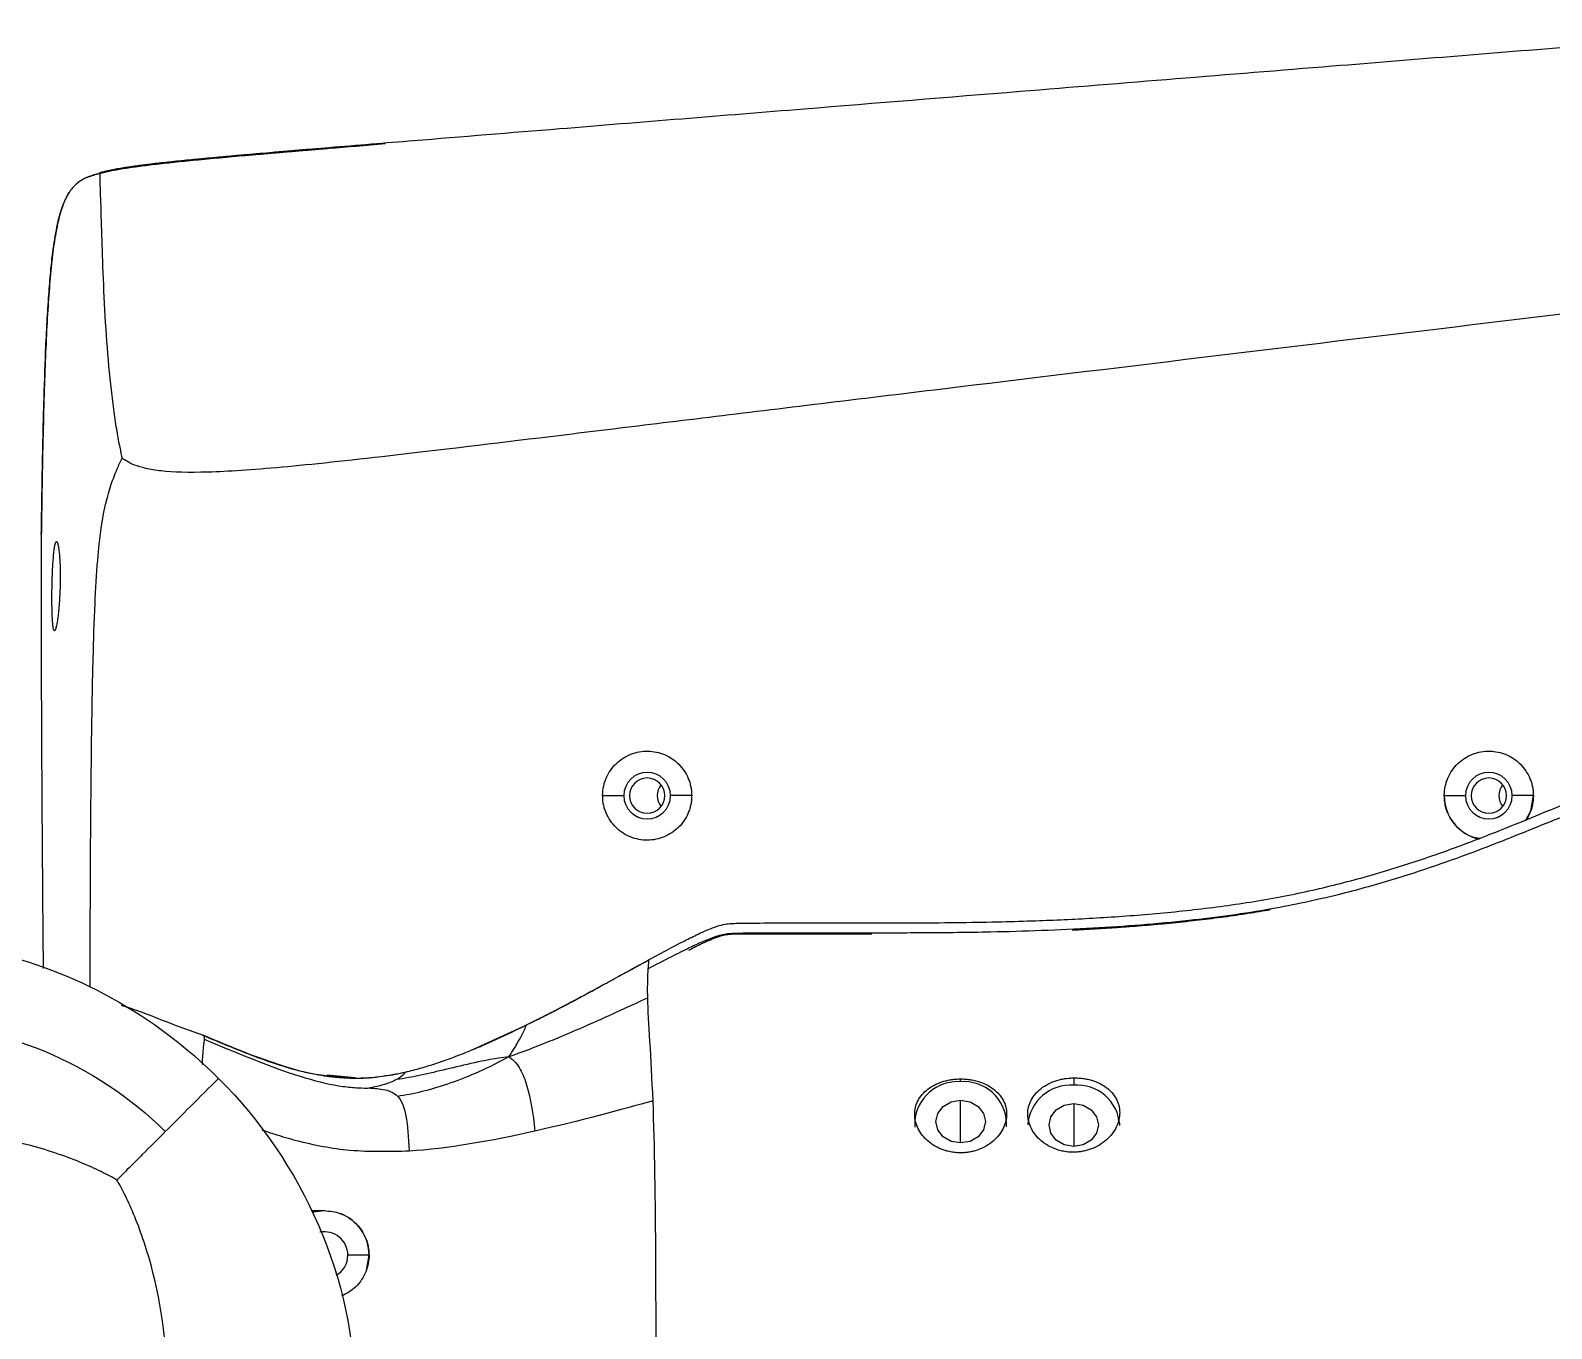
# Model space of a CAD drawing. Header units: millimetres. Extents: x 0 to 1189, y 0 to 841.
# Drawn here: x 708.1 to 761.9, y 632.2 to 678.2 of the extents above; entities that cross this region are included whole.
import ezdxf

# ---------------------------------------------------------------- set-up
doc = ezdxf.new("R2010")
doc.units = ezdxf.units.MM

msp = doc.modelspace()

# ---------------------------------------------------------------- linework, layer by layer
at = {"color": 7, "linetype": 'Continuous', "lineweight": 25}
for p, q in [((728.38, 651.094), (729.13, 651.094)), ((731.53, 651.094), (730.78, 651.094)), ((758.15, 651.094), (758.9, 651.094)), ((761.3, 651.094), (760.55, 651.094)), ((737.904, 646.195), (733.17, 646.193)), ((723.789, 642.118), (725.694, 642.986)), ((719.628, 641.111), (718.641, 641.206)), ((739.418, 639.565), (739.418, 639.368)), ((742.668, 639.379), (742.668, 639.565)), ((718.086, 636.414), (718.543, 636.414)), ((720.118, 634.839), (719.368, 634.839))]:
    msp.add_line(p, q, dxfattribs=at)
at = {"color": 8, "linetype": 'Continuous', "lineweight": 25}
for p, q in [((741.043, 640.973), (741.043, 641.073)), ((745.043, 641.111), (745.043, 640.851)), ((741.043, 638.808), (741.043, 640.323)), ((745.043, 640.202), (745.043, 638.686))]:
    msp.add_line(p, q, dxfattribs=at)
at = {"color": 7, "linetype": 'Continuous', "lineweight": 25, "flags": 128}
for points in [[(761.027, 650.209), (761.205, 650.556), (761.3, 651.094)], [(741.043, 638.808), (740.708, 638.865), (740.424, 639.03), (740.234, 639.275), (740.168, 639.565), (740.234, 639.855), (740.424, 640.101), (740.708, 640.265), (741.043, 640.323)], [(741.043, 640.323), (741.377, 640.265), (741.661, 640.101), (741.851, 639.855), (741.918, 639.565), (741.851, 639.275), (741.661, 639.03), (741.377, 638.865), (741.043, 638.808)], [(745.043, 638.686), (744.708, 638.744), (744.424, 638.908), (744.234, 639.154), (744.168, 639.444), (744.234, 639.734), (744.424, 639.98), (744.708, 640.144), (745.043, 640.202)], [(745.043, 640.202), (745.377, 640.144), (745.661, 639.98), (745.851, 639.734), (745.918, 639.444), (745.851, 639.154), (745.661, 638.908), (745.377, 638.744), (745.043, 638.686)], [(718.111, 636.354), (718.235, 636.384), (718.543, 636.414)], [(718.518, 636.414), (718.269, 636.39), (718.112, 636.354)], [(720.017, 634.286), (720.023, 634.301), (720.118, 634.839)]]:
    msp.add_lwpolyline(points, dxfattribs=at)
at = {"color": 7, "linetype": 'Continuous', "lineweight": 25}
for centre, radius, start, end in [((729.955, 651.094), 0.825, 0, 180), ((729.955, 651.094), 0.625, 90, 270), ((729.955, 651.094), 0.625, 270, 90), ((759.725, 651.094), 0.825, 0, 180), ((759.725, 651.094), 0.625, 90, 270), ((759.725, 651.094), 0.625, 270, 90), ((729.955, 651.094), 0.825, 180, 0), ((730.935, 651.094), 0.625, 141.6283, 218.3717), ((759.725, 651.094), 1.575, 180, 257.6866), ((759.725, 651.094), 0.825, 180, 0), ((760.705, 651.094), 0.625, 141.6283, 218.3717), ((740.938, 639.452), 1.525, 86.0654, 175.7214), ((741.166, 639.476), 1.501, 1.6816, 94.7195), ((744.938, 639.33), 1.525, 86.0654, 175.7214), ((745.164, 639.349), 1.507, 3.6003, 94.6129), ((718.543, 634.839), 1.575, 0, 69.1955), ((718.543, 634.839), 0.825, 0, 101.4668), ((718.543, 634.839), 0.825, 300.0928, 0)]:
    msp.add_arc(centre, radius, start, end, dxfattribs=at)
for points, knots in [([(769.873, 678.166), (767.614, 677.983), (762.384, 677.561), (753.475, 676.84), (744.279, 676.094), (735.168, 675.355), (728.018, 674.775), (722.418, 674.319), (718.915, 674.033), (716.561, 673.835), (714.824, 673.682), (713.577, 673.563), (712.717, 673.472), (712.082, 673.395), (711.621, 673.332), (711.232, 673.267), (710.897, 673.203), (710.687, 673.152), (710.587, 673.128)], [0, 0, 0, 0, 0.114286, 0.264492, 0.450619, 0.579412, 0.725313, 0.81226, 0.862659, 0.902508, 0.931332, 0.95058, 0.965633, 0.974935, 0.982826, 0.989106, 0.994828, 1, 1, 1, 1]), ([(718.582, 674.004), (718.221, 673.974), (717.522, 673.916), (716.511, 673.83), (715.576, 673.748), (714.721, 673.671), (713.948, 673.599), (713.257, 673.53), (712.647, 673.464), (712.114, 673.399), (711.652, 673.336), (711.253, 673.272), (710.904, 673.205), (710.689, 673.153), (710.587, 673.128)], [0, 0, 0, 0, 0.135188, 0.261478, 0.378235, 0.484995, 0.581493, 0.667681, 0.743758, 0.810192, 0.867753, 0.917538, 0.961005, 1, 1, 1, 1]), ([(720.684, 674.161), (720.344, 674.133), (719.685, 674.079), (718.744, 674.001), (717.862, 673.927), (717.023, 673.856), (716.2, 673.785), (715.406, 673.715), (714.649, 673.647), (713.94, 673.58), (713.287, 673.515), (712.693, 673.451), (712.162, 673.387), (711.693, 673.324), (711.282, 673.259), (710.919, 673.19), (710.694, 673.136), (710.588, 673.11)], [0, 0, 0, 0, 0.1008476, 0.1952429, 0.2789106, 0.3622061, 0.443896, 0.5228156, 0.5979041, 0.6682422, 0.7330921, 0.7919406, 0.8445449, 0.8909824, 0.9317034, 0.9675877, 1, 1, 1, 1]), ([(710.588, 673.11), (710.65, 673.125), (710.777, 673.157), (710.974, 673.199), (711.186, 673.24), (711.414, 673.28), (711.661, 673.318), (711.929, 673.356), (712.218, 673.394), (712.529, 673.431), (712.862, 673.469), (713.217, 673.507), (713.594, 673.545), (713.991, 673.584), (714.407, 673.624), (714.841, 673.664), (715.291, 673.705), (715.755, 673.746), (716.231, 673.788), (716.717, 673.83), (717.21, 673.872), (717.708, 673.914), (718.207, 673.956), (718.859, 674.01), (719.685, 674.079), (720.344, 674.133), (720.684, 674.161)], [0, 0, 0, 0, 0.018829, 0.038633, 0.059759, 0.082491, 0.10705, 0.133603, 0.162262, 0.193093, 0.226114, 0.261306, 0.29861, 0.337936, 0.379162, 0.42214, 0.466698, 0.512643, 0.559766, 0.60784, 0.656628, 0.705881, 0.755345, 0.804758, 0.899153, 1, 1, 1, 1]), ([(710.588, 673.11), (710.522, 673.092), (710.397, 673.059), (710.22, 673), (710.064, 672.933), (709.926, 672.857), (709.804, 672.769), (709.698, 672.672), (709.604, 672.567), (709.523, 672.454), (709.452, 672.337), (709.39, 672.218), (709.337, 672.099), (709.292, 671.984), (709.253, 671.874), (709.22, 671.772), (709.193, 671.682), (709.172, 671.605), (709.156, 671.542), (709.091, 671.285), (708.993, 670.78), (708.888, 669.972), (708.802, 669.029), (708.732, 667.957), (708.675, 666.758), (708.626, 665.391), (708.584, 663.805), (708.547, 661.95), (708.529, 660.623), (708.519, 659.912)], [0, 0, 0, 0, 0.014683, 0.027916, 0.039996, 0.051216, 0.061849, 0.072121, 0.082191, 0.092139, 0.101972, 0.111631, 0.121015, 0.129988, 0.1384, 0.146093, 0.152913, 0.158719, 0.163387, 0.166815, 0.21573, 0.274165, 0.342192, 0.41949, 0.50543, 0.600618, 0.714071, 0.847066, 1, 1, 1, 1]), ([(709.788, 672.75), (709.79, 672.752), (709.886, 672.865), (710.172, 672.988), (710.449, 673.069), (710.588, 673.11)], [0, 0, 0, 0, 0.009833, 0.50273, 1, 1, 1, 1]), ([(710.588, 673.11), (710.591, 673.012), (710.603, 672.606), (710.631, 671.713), (710.637, 671.514), (710.651, 671.08), (710.673, 670.371), (710.724, 668.972), (710.791, 667.76), (710.878, 666.571), (710.931, 665.99), (711.023, 665.181), (711.055, 664.922), (711.123, 664.432), (711.158, 664.201), (711.211, 663.883), (711.229, 663.782), (711.264, 663.591), (711.281, 663.501), (711.331, 663.253), (711.36, 663.119), (711.38, 663.039)], [0, 0, 0, 0, 0.25, 0.25, 0.3125, 0.3125, 0.375, 0.5, 0.625, 0.625, 0.75, 0.75, 0.8125, 0.8125, 0.875, 0.875, 0.90625, 0.90625, 0.9375, 0.9375, 1, 1, 1, 1]), ([(708.525, 660.337), (708.537, 661.107), (708.559, 662.642), (708.608, 664.797), (708.665, 666.539), (708.726, 667.829), (708.785, 668.772), (708.851, 669.586), (708.937, 670.388), (709.064, 671.195), (709.222, 671.848), (709.402, 672.238), (709.467, 672.382), (709.519, 672.441), (709.525, 672.447)], [0, 0, 0, 0, 0.188998, 0.376978, 0.52916, 0.616848, 0.694117, 0.76099, 0.817502, 0.891903, 0.961932, 0.980762, 0.997824, 1, 1, 1, 1]), ([(797.257, 672.303), (797.179, 672.305), (797.061, 672.307), (789.298, 671.381), (784.715, 670.83), (783.915, 670.734), (783.604, 670.697), (783.554, 670.691), (783.534, 670.688), (783.529, 670.688), (783.525, 670.687), (783.519, 670.687), (783.48, 670.682), (783.376, 670.669), (782.745, 670.593), (781.011, 670.385), (769.416, 668.989), (749.863, 666.625), (734.277, 664.735), (730.572, 664.284), (728.247, 664.002), (727.16, 663.869), (722.082, 663.253), (719.157, 662.906), (715.98, 662.616), (715.122, 662.558), (713.727, 662.519), (713.189, 662.537), (712.56, 662.605), (712.379, 662.635), (712.067, 662.706), (711.935, 662.746), (711.712, 662.834), (711.619, 662.881), (711.471, 662.969), (711.415, 663.01), (711.38, 663.039)], [0, 0, 0, 0, 0.125, 0.1875, 0.195313, 0.199219, 0.199707, 0.199951, 0.199951, 0.200012, 0.200012, 0.200073, 0.200195, 0.201172, 0.203125, 0.21875, 0.25, 0.5, 0.5625, 0.59375, 0.59375, 0.625, 0.625, 0.75, 0.75, 0.8125, 0.8125, 0.875, 0.875, 0.90625, 0.90625, 0.9375, 0.9375, 0.96875, 0.96875, 1, 1, 1, 1]), ([(708.519, 659.912), (708.519, 659.811), (708.518, 659.622), (708.518, 659.125), (708.518, 658.577), (708.518, 658.022), (708.518, 657.513), (708.519, 657.055), (708.52, 656.625), (708.521, 656.186), (708.522, 655.73), (708.524, 655.257), (708.525, 654.77), (708.527, 654.27), (708.531, 653.47), (708.536, 652.335), (708.546, 650.539), (708.563, 648.228), (708.578, 646.267), (708.589, 645.087), (708.59, 644.978)], [0, 0, 0, 0, 0.0896086, 0.1683436, 0.2362029, 0.2931848, 0.3392877, 0.3745104, 0.4070562, 0.4391299, 0.4707314, 0.5018607, 0.5325179, 0.5627028, 0.5924156, 0.671675, 0.7473658, 0.8621428, 0.9873214, 1, 1, 1, 1]), ([(708.519, 660.015), (708.519, 660.009), (708.519, 659.998), (708.519, 659.974), (708.519, 659.946), (708.519, 659.924), (708.519, 659.912)], [0, 0, 0, 0, 0.249694, 0.499586, 0.749685, 1, 1, 1, 1]), ([(708.991, 656.93), (708.989, 656.93), (708.985, 656.931), (708.978, 656.937), (708.972, 656.946), (708.965, 656.964), (708.955, 656.995), (708.942, 657.064), (708.928, 657.185), (708.915, 657.382), (708.906, 657.622), (708.902, 657.895), (708.901, 658.192), (708.905, 658.502), (708.913, 658.812), (708.925, 659.109), (708.941, 659.384), (708.96, 659.625), (708.983, 659.822), (709.004, 659.944), (709.021, 660.014), (709.035, 660.052), (709.049, 660.076), (709.058, 660.079), (709.063, 660.08)], [0, 0, 0, 0, 0.01564, 0.031286, 0.046974, 0.06274, 0.093734, 0.124872, 0.186926, 0.249574, 0.312235, 0.374295, 0.43635, 0.498996, 0.561781, 0.624025, 0.686328, 0.749239, 0.811852, 0.874073, 0.905459, 0.936549, 0.968434, 1, 1, 1, 1]), ([(709.063, 660.08), (709.066, 660.08), (709.07, 660.079), (709.078, 660.073), (709.085, 660.063), (709.094, 660.045), (709.106, 660.013), (709.123, 659.944), (709.144, 659.823), (709.165, 659.63), (709.182, 659.392), (709.192, 659.118), (709.196, 658.818), (709.191, 658.507), (709.179, 658.197), (709.161, 657.9), (709.137, 657.626), (709.109, 657.386), (709.079, 657.189), (709.054, 657.067), (709.034, 656.997), (709.019, 656.959), (709.005, 656.935), (708.996, 656.932), (708.991, 656.93)], [0, 0, 0, 0, 0.01601, 0.031907, 0.047729, 0.063516, 0.094885, 0.126014, 0.187616, 0.249069, 0.310923, 0.373722, 0.436415, 0.49931, 0.561888, 0.624042, 0.686374, 0.749116, 0.811394, 0.873623, 0.904939, 0.936519, 0.968149, 1, 1, 1, 1]), ([(728.38, 651.094), (728.38, 651.121), (728.381, 651.173), (728.387, 651.252), (728.397, 651.331), (728.415, 651.435), (728.448, 651.562), (728.521, 651.76), (728.648, 651.992), (728.852, 652.233), (729.097, 652.428), (729.375, 652.57), (729.673, 652.654), (729.98, 652.679), (730.283, 652.645), (730.572, 652.554), (730.84, 652.409), (731.076, 652.214), (731.272, 651.976), (731.393, 651.749), (731.463, 651.556), (731.501, 651.405), (731.525, 651.251), (731.528, 651.147), (731.53, 651.094)], [0, 0, 0, 0, 0.015776, 0.031508, 0.04724, 0.063016, 0.094351, 0.125744, 0.1888, 0.25159, 0.314382, 0.377492, 0.440386, 0.503405, 0.565684, 0.627583, 0.689502, 0.751895, 0.814139, 0.875811, 0.906708, 0.937552, 0.968783, 1, 1, 1, 1]), ([(758.15, 651.094), (758.15, 651.121), (758.151, 651.174), (758.157, 651.254), (758.167, 651.333), (758.186, 651.438), (758.219, 651.567), (758.292, 651.764), (758.42, 651.995), (758.623, 652.235), (758.869, 652.429), (759.146, 652.57), (759.444, 652.654), (759.749, 652.679), (760.053, 652.645), (760.342, 652.554), (760.61, 652.409), (760.846, 652.214), (761.042, 651.976), (761.163, 651.749), (761.233, 651.556), (761.271, 651.406), (761.295, 651.251), (761.298, 651.147), (761.3, 651.094)], [0, 0, 0, 0, 0.015935, 0.031817, 0.047691, 0.063602, 0.095235, 0.126865, 0.189258, 0.251646, 0.31459, 0.377222, 0.439716, 0.502526, 0.564911, 0.626919, 0.688947, 0.751435, 0.813785, 0.875582, 0.906566, 0.937445, 0.968742, 1, 1, 1, 1]), ([(737.879, 646.592), (738.417, 646.592), (739.482, 646.592), (741.024, 646.605), (742.427, 646.63), (743.973, 646.676), (745.746, 646.756), (747.835, 646.904), (749.962, 647.125), (752.066, 647.44), (754.091, 647.874), (756.005, 648.396), (757.784, 648.976), (759.376, 649.565), (760.745, 650.114), (761.867, 650.58), (762.771, 650.945), (763.489, 651.21), (764.051, 651.397), (764.585, 651.553), (765.086, 651.669), (765.559, 651.729), (765.919, 651.736), (766.251, 651.741), (766.653, 651.744), (767.232, 651.746), (768.057, 651.748), (769.515, 651.751), (771.5, 651.756), (773.89, 651.763), (775.871, 651.771), (777.047, 651.777), (777.452, 651.78)], [0, 0, 0, 0, 0.04002, 0.07931, 0.114763, 0.144449, 0.194421, 0.246814, 0.300327, 0.353508, 0.40505, 0.4544, 0.501042, 0.544277, 0.580761, 0.610779, 0.634708, 0.653312, 0.667693, 0.67879, 0.694743, 0.705901, 0.714173, 0.721546, 0.730614, 0.74409, 0.764685, 0.79197, 0.852604, 0.912456, 0.969832, 1, 1, 1, 1]), ([(731.53, 651.094), (731.529, 651.068), (731.528, 651.016), (731.522, 650.938), (731.513, 650.86), (731.495, 650.757), (731.463, 650.632), (731.393, 650.437), (731.269, 650.208), (731.071, 649.968), (730.83, 649.773), (730.559, 649.629), (730.267, 649.541), (729.963, 649.509), (729.657, 649.537), (729.362, 649.624), (729.088, 649.767), (728.846, 649.961), (728.645, 650.201), (728.52, 650.431), (728.448, 650.627), (728.409, 650.78), (728.384, 650.936), (728.381, 651.042), (728.38, 651.094)], [0, 0, 0, 0, 0.0156419, 0.0312349, 0.0468178, 0.0624296, 0.0932295, 0.1240603, 0.1856133, 0.2478706, 0.310281, 0.3721423, 0.4340103, 0.4963143, 0.5593704, 0.622302, 0.6854235, 0.7482705, 0.8111286, 0.8741941, 0.905657, 0.9369708, 0.9685194, 1, 1, 1, 1]), ([(785.687, 651.459), (785.272, 651.451), (784.455, 651.435), (783.287, 651.414), (782.347, 651.396), (781.614, 651.383), (781.025, 651.373), (780.448, 651.365), (779.875, 651.359), (779.306, 651.353), (778.694, 651.348), (778.008, 651.343), (777.015, 651.337), (775.432, 651.33), (773.378, 651.323), (771.245, 651.318), (769.513, 651.314), (768.259, 651.312), (767.43, 651.31), (766.902, 651.309), (766.455, 651.307), (765.998, 651.303), (765.384, 651.289), (764.556, 651.127), (763.371, 650.755), (762.043, 650.234), (760.642, 649.661), (759.283, 649.128), (757.823, 648.598), (756.19, 648.069), (754.259, 647.534), (751.866, 647.021), (748.965, 646.63), (745.647, 646.374), (742.917, 646.278), (740.946, 646.246), (739.827, 646.237), (738.788, 646.234), (737.971, 646.234), (737.364, 646.234), (736.925, 646.234), (736.218, 646.234), (735.335, 646.234), (734.365, 646.232), (733.659, 646.229), (733.217, 646.222), (732.938, 646.214), (732.649, 646.189), (732.303, 646.085), (731.871, 645.908), (731.387, 645.683), (730.747, 645.363), (730.265, 645.113), (729.99, 644.97)], [0, 0, 0, 0, 0.022072, 0.043324, 0.06197, 0.071963, 0.082236, 0.093218, 0.10254, 0.11257, 0.123358, 0.134913, 0.148908, 0.175896, 0.218676, 0.25763, 0.288759, 0.310312, 0.323988, 0.332612, 0.338265, 0.347611, 0.356822, 0.370698, 0.392069, 0.422466, 0.446154, 0.472165, 0.499688, 0.528324, 0.562991, 0.605677, 0.657717, 0.717745, 0.781703, 0.802211, 0.822066, 0.840887, 0.857165, 0.865291, 0.873035, 0.880379, 0.902732, 0.919722, 0.931739, 0.94004, 0.943129, 0.94653, 0.955366, 0.962077, 0.971242, 0.983614, 1, 1, 1, 1]), ([(759.393, 649.584), (759.304, 649.597), (759.014, 649.638), (758.596, 649.948), (758.296, 650.376), (758.168, 650.778), (758.156, 650.99), (758.15, 651.094)], [0, 0, 0, 0, 0.127317, 0.41724, 0.70598, 0.855599, 1, 1, 1, 1]), ([(761.3, 651.094), (761.293, 650.99), (761.281, 650.782), (761.192, 650.491), (761.093, 650.321), (761.046, 650.242)], [0, 0, 0, 0, 0.346239, 0.691599, 1, 1, 1, 1]), ([(752.004, 647.053), (751.873, 647.03), (751.606, 646.984), (751.201, 646.919), (750.785, 646.856), (750.359, 646.797), (749.922, 646.74), (749.475, 646.686), (749.018, 646.635), (748.55, 646.587), (748.073, 646.542), (747.584, 646.499), (747.086, 646.46), (746.577, 646.423), (746.058, 646.389), (745.528, 646.358), (745.172, 646.34), (744.992, 646.331)], [0, 0, 0, 0, 0.056849, 0.115075, 0.174687, 0.235689, 0.298089, 0.361891, 0.427102, 0.493725, 0.561766, 0.631229, 0.702117, 0.774435, 0.848185, 0.923373, 1, 1, 1, 1]), ([(730.025, 645.293), (730.263, 645.422), (730.697, 645.658), (731.296, 645.971), (731.779, 646.21), (732.167, 646.383), (732.484, 646.499), (732.72, 646.552), (732.921, 646.573), (733.029, 646.576), (733.101, 646.578)], [0, 0, 0, 0, 0.240852, 0.441234, 0.602283, 0.721389, 0.820266, 0.903114, 0.936228, 1, 1, 1, 1]), ([(733.17, 646.193), (733.14, 646.193), (733.077, 646.193), (732.975, 646.191), (732.866, 646.183), (732.791, 646.172), (732.755, 646.166)], [0, 0, 0, 0, 0.214989, 0.452268, 0.735399, 1, 1, 1, 1]), ([(733.101, 646.578), (733.181, 646.58), (733.41, 646.585), (734.024, 646.59), (735.522, 646.593), (736.886, 646.592), (737.865, 646.592), (737.879, 646.592)], [0, 0, 0, 0, 0.050269, 0.143499, 0.38564, 0.990849, 1, 1, 1, 1]), ([(692.396, 643.602), (694.743, 644.044), (698.295, 645.435), (702.271, 645.918), (703.271, 645.945), (703.522, 645.946), (703.584, 645.945), (703.599, 645.945), (703.605, 645.945), (703.61, 645.945), (703.626, 645.945), (703.689, 645.945), (703.939, 645.941), (704.942, 645.899), (708.95, 645.325), (712.557, 643.332), (714.796, 641.093)], [0, 0, 0, 0, 0.25, 0.3125, 0.328125, 0.332031, 0.333008, 0.333252, 0.333252, 0.333496, 0.333984, 0.335938, 0.34375, 0.375, 0.5, 1, 1, 1, 1]), ([(732.217, 645.999), (732.175, 645.982), (732.088, 645.944), (731.95, 645.881), (731.794, 645.806), (731.615, 645.716), (731.486, 645.65), (731.417, 645.614)], [0, 0, 0, 0, 0.152645, 0.322714, 0.510272, 0.738107, 1, 1, 1, 1]), ([(732.755, 646.166), (732.723, 646.16), (732.659, 646.148), (732.562, 646.123), (732.457, 646.091), (732.341, 646.05), (732.26, 646.017), (732.217, 645.999)], [0, 0, 0, 0, 0.171309, 0.348371, 0.5316, 0.754045, 1, 1, 1, 1]), ([(725.691, 642.984), (725.816, 643.046), (726.078, 643.176), (726.485, 643.383), (726.923, 643.611), (727.388, 643.857), (727.847, 644.102), (728.37, 644.386), (728.941, 644.698), (729.519, 645.017), (729.878, 645.213), (730.025, 645.293)], [0, 0, 0, 0, 0.085152, 0.178343, 0.279112, 0.386701, 0.499997, 0.596805, 0.749998, 0.897614, 1, 1, 1, 1]), ([(725.691, 642.984), (725.82, 643.048), (726.087, 643.18), (726.498, 643.39), (726.934, 643.617), (727.394, 643.86), (727.875, 644.117), (728.396, 644.4), (728.934, 644.695), (729.487, 644.999), (729.846, 645.195), (730.025, 645.293)], [0, 0, 0, 0, 0.087999, 0.181993, 0.281988, 0.387988, 0.499997, 0.614825, 0.749998, 0.874999, 1, 1, 1, 1]), ([(714.262, 642.613), (713.819, 642.769), (712.978, 643.067), (712.053, 643.452), (711.517, 643.622), (711.363, 643.671)], [0, 0, 0, 0, 0.44173, 0.839772, 1, 1, 1, 1]), ([(725.061, 641.86), (725.677, 642.078), (726.636, 642.452), (728.332, 643.181), (729.396, 643.679), (729.976, 643.946)], [0, 0, 0, 0, 0.25, 0.5, 1, 1, 1, 1]), ([(693.286, 639.83), (693.869, 640.12), (694.775, 640.563), (696.452, 641.345), (699.312, 642.52), (705.273, 643.798), (710.466, 641.653), (712.911, 639.208)], [0, 0, 0, 0, 0.0625, 0.125, 0.25, 0.5, 1, 1, 1, 1]), ([(721.403, 641.315), (721.589, 641.358), (721.776, 641.407), (722.146, 641.513), (722.329, 641.57), (722.692, 641.691), (722.874, 641.756), (723.235, 641.89), (723.413, 641.96), (723.769, 642.104), (723.947, 642.178), (724.3, 642.331), (724.475, 642.409), (724.999, 642.648), (725.348, 642.814), (725.691, 642.984)], [0, 0, 0, 0, 0.125, 0.125, 0.25, 0.25, 0.375, 0.375, 0.5, 0.5, 0.625, 0.625, 0.75, 0.75, 1, 1, 1, 1]), ([(721.403, 641.315), (721.589, 641.358), (721.776, 641.407), (722.146, 641.513), (722.329, 641.57), (722.692, 641.691), (722.874, 641.756), (723.235, 641.89), (723.413, 641.96), (723.769, 642.104), (723.947, 642.178), (724.3, 642.331), (724.475, 642.409), (724.999, 642.648), (725.348, 642.814), (725.691, 642.984)], [0, 0, 0, 0, 0.125, 0.125, 0.25, 0.25, 0.375, 0.375, 0.5, 0.5, 0.625, 0.625, 0.75, 0.75, 1, 1, 1, 1]), ([(725.061, 641.86), (725.219, 642.088), (725.313, 642.243), (725.459, 642.503), (725.513, 642.609), (725.64, 642.869), (725.68, 642.967), (725.691, 642.984)], [0, 0, 0, 0, 0.25, 0.25, 0.5, 0.5, 1, 1, 1, 1]), ([(714.291, 642.479), (714.287, 642.453), (714.282, 642.409), (714.259, 642.257), (714.233, 641.976), (714.216, 641.724), (714.211, 641.602), (714.21, 641.588)], [0, 0, 0, 0, 0.36997, 0.647972, 0.865093, 0.985075, 1, 1, 1, 1]), ([(714.235, 642.62), (714.808, 642.378), (715.664, 642.018), (716.83, 641.596), (717.589, 641.372), (718.194, 641.239), (718.659, 641.163), (719.103, 641.117), (719.537, 641.1), (719.933, 641.107), (720.304, 641.132), (720.672, 641.176), (721.039, 641.236), (721.281, 641.289), (721.403, 641.315)], [0, 0, 0, 0, 0.250908, 0.375017, 0.500097, 0.570084, 0.624998, 0.690308, 0.749991, 0.800242, 0.850143, 0.899946, 0.94985, 1, 1, 1, 1]), ([(719.227, 641.146), (718.952, 641.159), (718.161, 641.196), (717.003, 641.539), (715.682, 642.013), (714.749, 642.408), (714.255, 642.617)], [0, 0, 0, 0, 0.133549, 0.382961, 0.673112, 1, 1, 1, 1]), ([(714.262, 642.61), (714.268, 642.605), (714.279, 642.597), (714.293, 642.562), (714.291, 642.505), (714.291, 642.479)], [0, 0, 0, 0, 0.38879, 0.726202, 1, 1, 1, 1]), ([(714.291, 642.479), (715.723, 641.876), (717.467, 641.165), (719.01, 640.817), (719.754, 640.749), (720.049, 640.75), (720.131, 640.753)], [0, 0, 0, 0, 0.5, 0.75, 0.875, 1, 1, 1, 1]), ([(725.061, 641.86), (724.564, 641.794), (723.821, 641.648), (722.52, 641.331), (721.647, 641.127), (721.094, 641.05)], [0, 0, 0, 0, 0.25, 0.5, 1, 1, 1, 1]), ([(725.061, 641.86), (724.578, 641.591), (723.852, 641.241), (722.565, 640.748), (721.688, 640.536), (721.131, 640.455)], [0, 0, 0, 0, 0.25, 0.5, 1, 1, 1, 1]), ([(725.061, 641.86), (725.252, 641.73), (725.484, 641.433), (725.788, 640.649), (725.92, 639.855), (725.987, 639.227)], [0, 0, 0, 0, 0.25, 0.5, 1, 1, 1, 1]), ([(719.226, 641.128), (719.338, 641.118), (720.066, 641.055), (720.79, 641.196), (721.403, 641.315)], [0, 0, 0, 0, 0.153227, 1, 1, 1, 1]), ([(721.094, 641.05), (720.965, 640.982), (720.692, 640.878), (720.322, 640.784), (720.172, 640.758), (720.131, 640.753)], [0, 0, 0, 0, 0.5, 0.75, 1, 1, 1, 1]), ([(741.043, 638.457), (741.012, 638.458), (740.951, 638.458), (740.86, 638.465), (740.77, 638.476), (740.681, 638.491), (740.594, 638.511), (740.507, 638.535), (740.35, 638.586), (740.134, 638.686), (739.887, 638.861), (739.683, 639.07), (739.533, 639.307), (739.439, 639.558), (739.407, 639.816), (739.436, 640.071), (739.528, 640.311), (739.677, 640.53), (739.88, 640.718), (740.126, 640.873), (740.364, 640.967), (740.566, 641.022), (740.722, 641.051), (740.881, 641.07), (740.989, 641.072), (741.043, 641.073)], [0, 0, 0, 0, 0.0179018, 0.0356643, 0.0533433, 0.0709957, 0.0886785, 0.1064487, 0.1243623, 0.1865498, 0.2485297, 0.3107597, 0.372511, 0.4345235, 0.4964392, 0.5590734, 0.6221952, 0.6848998, 0.748171, 0.8111305, 0.8741617, 0.9058337, 0.9371415, 0.9684178, 1, 1, 1, 1]), ([(741.043, 641.073), (741.073, 641.073), (741.135, 641.073), (741.227, 641.067), (741.318, 641.058), (741.408, 641.046), (741.496, 641.029), (741.584, 641.009), (741.741, 640.965), (741.958, 640.88), (742.204, 640.728), (742.407, 640.541), (742.556, 640.324), (742.649, 640.084), (742.678, 639.829), (742.646, 639.57), (742.552, 639.316), (742.402, 639.079), (742.197, 638.867), (741.951, 638.691), (741.714, 638.581), (741.514, 638.517), (741.36, 638.483), (741.202, 638.462), (741.096, 638.459), (741.043, 638.457)], [0, 0, 0, 0, 0.01808, 0.036038, 0.05393, 0.071814, 0.089747, 0.107787, 0.125988, 0.188738, 0.251969, 0.31481, 0.377914, 0.440799, 0.503612, 0.56572, 0.627533, 0.689662, 0.751494, 0.813712, 0.875667, 0.906927, 0.937882, 0.968814, 1, 1, 1, 1]), ([(745.043, 638.481), (745.012, 638.481), (744.951, 638.481), (744.86, 638.487), (744.77, 638.497), (744.682, 638.512), (744.594, 638.531), (744.507, 638.555), (744.351, 638.606), (744.135, 638.703), (743.888, 638.877), (743.684, 639.086), (743.534, 639.322), (743.44, 639.573), (743.407, 639.832), (743.436, 640.087), (743.528, 640.329), (743.676, 640.55), (743.878, 640.741), (744.125, 640.898), (744.362, 640.996), (744.564, 641.053), (744.721, 641.084), (744.881, 641.105), (744.988, 641.109), (745.043, 641.111)], [0, 0, 0, 0, 0.017907, 0.035675, 0.053358, 0.071013, 0.088698, 0.106467, 0.124377, 0.186486, 0.248554, 0.310629, 0.372587, 0.434527, 0.496559, 0.559218, 0.622117, 0.684942, 0.747912, 0.810836, 0.873637, 0.905417, 0.936846, 0.96826, 1, 1, 1, 1]), ([(745.043, 641.111), (745.073, 641.111), (745.135, 641.111), (745.227, 641.106), (745.318, 641.098), (745.408, 641.087), (745.497, 641.071), (745.584, 641.051), (745.74, 641.009), (745.955, 640.927), (746.2, 640.779), (746.402, 640.596), (746.552, 640.38), (746.646, 640.141), (746.678, 639.886), (746.649, 639.625), (746.557, 639.368), (746.409, 639.126), (746.206, 638.909), (745.959, 638.727), (745.721, 638.612), (745.519, 638.546), (745.363, 638.51), (745.204, 638.486), (745.096, 638.483), (745.043, 638.481)], [0, 0, 0, 0, 0.018108, 0.036088, 0.054002, 0.071908, 0.089869, 0.107941, 0.126184, 0.188475, 0.251069, 0.313626, 0.376167, 0.438641, 0.500918, 0.563033, 0.624981, 0.686988, 0.748962, 0.811723, 0.874409, 0.905981, 0.937234, 0.968473, 1, 1, 1, 1]), ([(720.131, 640.753), (720.172, 640.749), (720.326, 640.739), (720.706, 640.7), (720.991, 640.602), (721.131, 640.455)], [0, 0, 0, 0, 0.25, 0.5, 1, 1, 1, 1]), ([(711.2, 637.496), (711.106, 637.551), (710.751, 637.747), (709.773, 638.202), (707.571, 638.97), (703.547, 639.524), (699.532, 638.96), (697.362, 638.185), (696.406, 637.726), (696.063, 637.529), (695.972, 637.474)], [0, 0, 0, 0, 0.0625, 0.125, 0.25, 0.5, 0.75, 0.875, 0.9375, 1, 1, 1, 1]), ([(712.911, 639.208), (712.637, 638.933), (712.27, 638.566), (711.711, 638.008), (711.384, 637.68), (711.241, 637.537), (711.2, 637.496)], [0, 0, 0, 0, 0.5, 0.75, 0.875, 1, 1, 1, 1]), ([(746.666, 639.426), (746.667, 639.428), (746.684, 639.504), (746.648, 639.573), (746.614, 639.64)], [0, 0, 0, 0, 0.030552, 1, 1, 1, 1]), ([(711.2, 622.182), (711.255, 622.276), (711.45, 622.631), (711.905, 623.609), (712.674, 625.812), (713.23, 629.839), (712.674, 633.867), (711.905, 636.069), (711.45, 637.048), (711.255, 637.402), (711.2, 637.496)], [0, 0, 0, 0, 0.0625, 0.125, 0.25, 0.5, 0.75, 0.875, 0.9375, 1, 1, 1, 1]), ([(718.543, 636.414), (718.728, 636.396), (719.021, 636.367), (719.388, 636.181), (719.727, 635.916), (719.976, 635.55), (720.097, 635.152), (720.137, 634.745), (720.059, 634.333), (719.863, 633.963), (719.598, 633.631), (719.321, 633.481), (719.142, 633.383)], [0, 0, 0, 0, 0.127602, 0.202022, 0.283388, 0.427525, 0.503076, 0.571249, 0.709826, 0.783175, 0.859209, 1, 1, 1, 1])]:
    msp.add_open_spline(points, degree=3, knots=knots, dxfattribs=at)
at = {"color": 8, "linetype": 'Continuous', "lineweight": 25}
for points, knots in [([(710.253, 644.326), (710.255, 645.274), (710.258, 647.339), (710.275, 650.389), (710.306, 653.316), (710.35, 655.773), (710.413, 657.759), (710.501, 659.302), (710.622, 660.49), (710.784, 661.393), (710.983, 662.09), (711.188, 662.616), (711.322, 662.911), (711.38, 663.039)], [0, 0, 0, 0, 0.149685, 0.326214, 0.481727, 0.612048, 0.714404, 0.795562, 0.856222, 0.902938, 0.941246, 0.974535, 1, 1, 1, 1]), ([(721.536, 638.517), (720.837, 638.5), (719.495, 638.465), (717.917, 638.774), (716.895, 639.068), (716.497, 639.206), (716.341, 639.26)], [0, 0, 0, 0, 0.396194, 0.76064, 0.906373, 1, 1, 1, 1])]:
    msp.add_open_spline(points, degree=3, knots=knots, dxfattribs=at)
at = {"color": 7, "linetype": 'Continuous', "lineweight": 25}
for points in [[(729.976, 643.946), (729.955, 644.775), (730.011, 645.261), (730.025, 645.293)], [(730.162, 640.295), (730.099, 641.872), (729.997, 643.091), (729.976, 643.946)], [(714.796, 641.093), (714.128, 640.425), (713.46, 639.757), (712.911, 639.208)], [(714.796, 641.093), (717.782, 638.107), (721.459, 629.839), (717.782, 621.572), (714.796, 618.586)], [(721.403, 641.315), (721.396, 641.307), (721.34, 641.18), (721.094, 641.05)], [(721.403, 641.316), (721.403, 641.316), (721.403, 641.316), (721.403, 641.315)], [(721.131, 640.455), (721.412, 640.16), (721.493, 639.537), (721.536, 638.517)], [(730.162, 640.295), (729.089, 640.007), (727.539, 639.578), (725.987, 639.227)], [(730.29, 614.311), (730.363, 617.862), (730.235, 627.976), (730.289, 637.142), (730.162, 640.295)], [(725.987, 639.227), (724.435, 638.876), (722.88, 638.603), (721.536, 638.517)]]:
    msp.add_open_spline(points, degree=3, dxfattribs=at)

doc.saveas('drawing.dxf')
